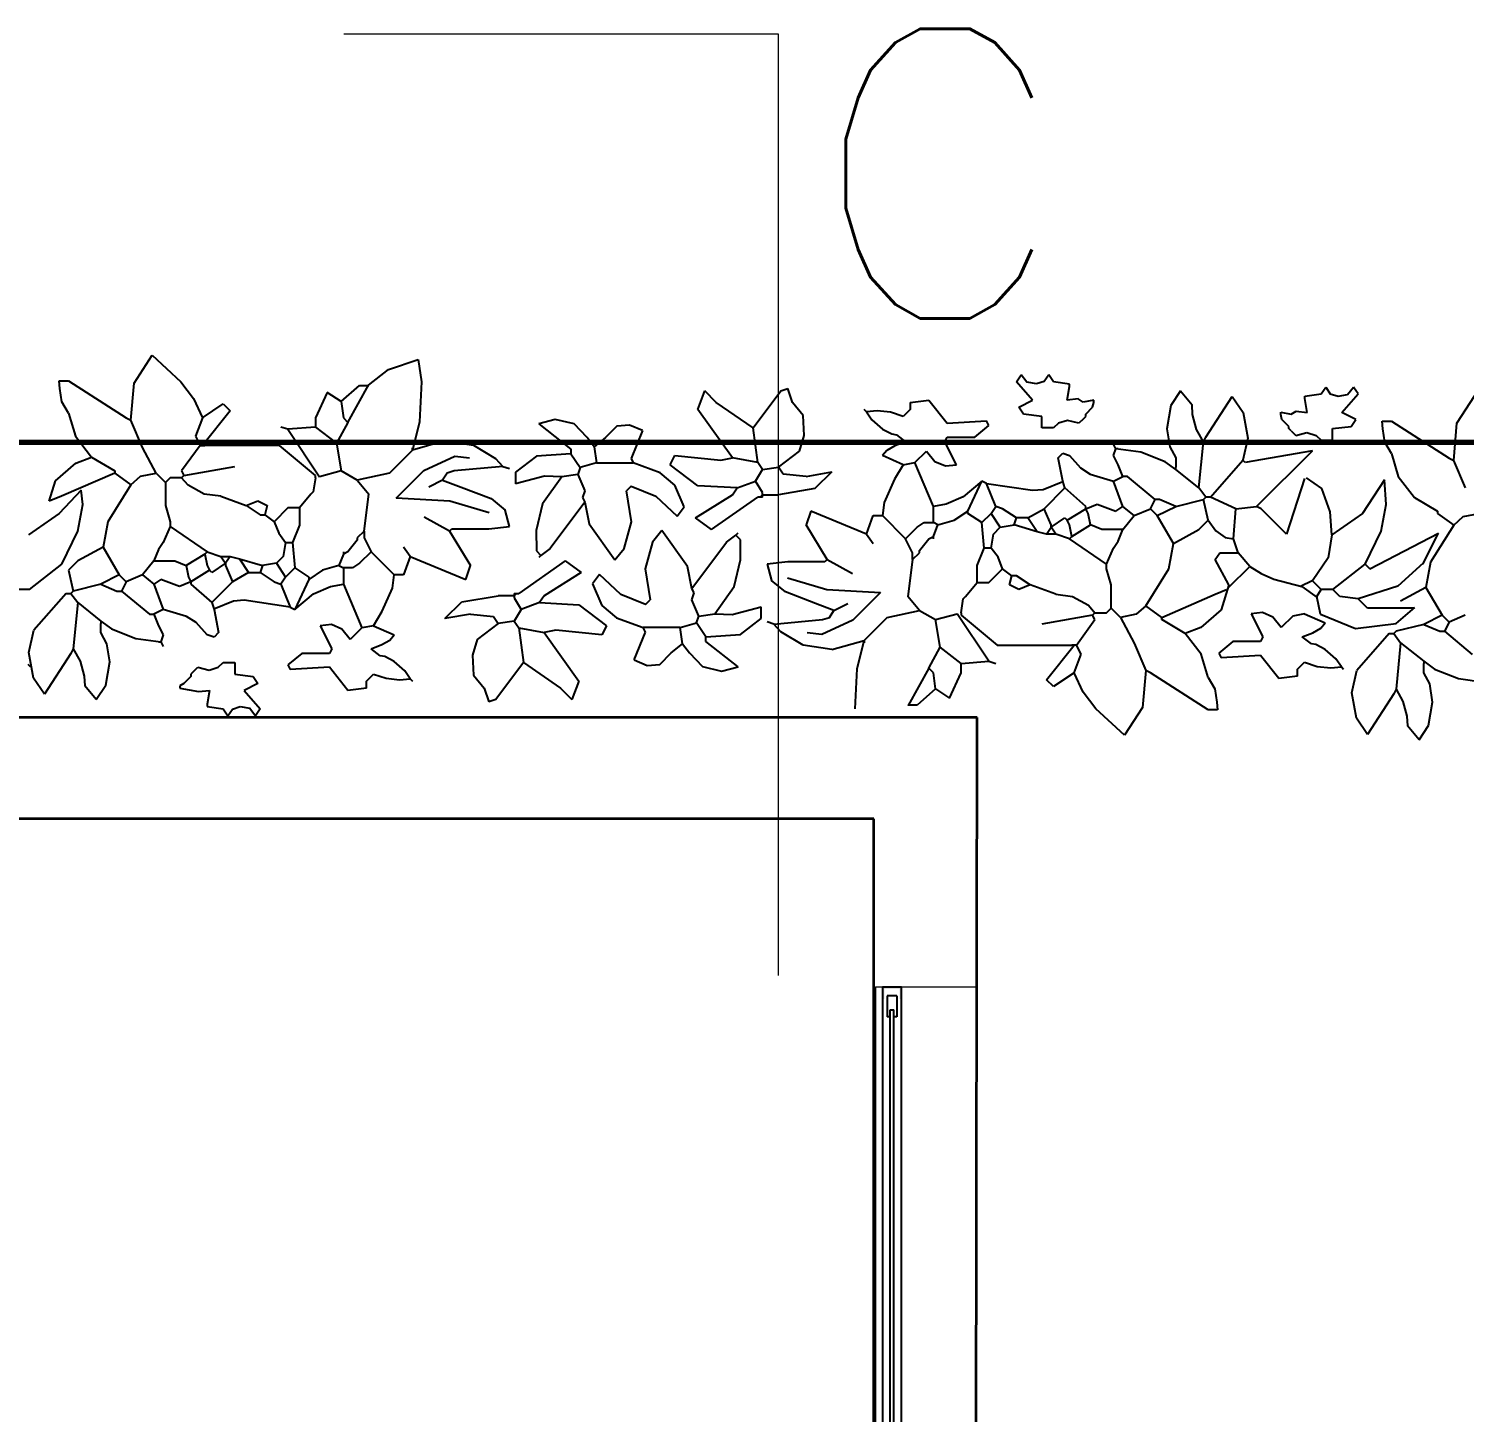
# Model space of a CAD drawing. Header units: inches. Extents: x 140.5 to 186.8, y 19 to 37.2.
# Drawn here: x 147.281 to 149.263, y 31.537 to 33.447 of the extents above; entities that cross this region are included whole.
import ezdxf

# ---------------------------------------------------------------- set-up
doc = ezdxf.new("R2010")
doc.units = ezdxf.units.IN
doc.header["$MEASUREMENT"] = 0
for name, color, linetype, lineweight in [('A-ANNO-SYMB', 3, 'Continuous', 18), ('A-ANNO-TEXT', 3, 'Continuous', 18), ('A-FLOR-FTPT', 6, 'Continuous', 70), ('A-FLOR-PATT', 8, 'Continuous', 18), ('A-FURN', 8, 'Continuous', 18), ('A-GLAZ-FULL', 4, 'Continuous', 25), ('A-WALL-FULL', 7, 'Continuous', 35)]:
    doc.layers.add(name, color=color, linetype=linetype, lineweight=lineweight)
doc.layers.add('VERDE_siepe', color=96, linetype='Continuous')
doc.styles.add('E-ROMANS', font='romans.shx', dxfattribs={"width": 0.8})

msp = doc.modelspace()

# ---------------------------------------------------------------- hatches: boundary and pattern name
at = {"layer": 'A-FLOR-PATT'}
msp.add_hatch(color=256, dxfattribs=at).paths.add_polyline_path([(148.4862, 32.1078), (148.4837, 32.1078), (148.4837, 32.122), (148.4625, 32.122), (148.4625, 32.1078), (148.46, 32.1078), (148.46, 32.1245), (148.4862, 32.1245)])

# ---------------------------------------------------------------- linework, layer by layer
at = {"layer": 'A-ANNO-SYMB'}
for p, q in [((147.7159, 33.4402), (148.3159, 33.4402)), ((148.3159, 33.4402), (148.3159, 32.1402))]:
    msp.add_line(p, q, dxfattribs=at)
at = {"layer": 'A-FLOR-FTPT'}
msp.add_line((154.5176, 32.8759), (145.4476, 32.8759), dxfattribs=at)
at = {"layer": 'A-FURN'}
for p, q in [((147.4924, 32.3565), (145.5876, 32.3565)), ((148.45, 32.1245), (148.45, 30.1245)), ((148.45, 32.1245), (148.59, 32.1245)), ((148.59, 30.1245), (148.59, 32.1245))]:
    msp.add_line(p, q, dxfattribs=at)
at = {"layer": 'A-GLAZ-FULL'}
for p, q in [((148.46, 32.1245), (148.46, 30.1412)), ((148.46, 32.1245), (148.4862, 32.1245)), ((148.4862, 30.1245), (148.4862, 32.1245)), ((148.4798, 32.1123), (148.4664, 32.1123)), ((148.4664, 32.1123), (148.4664, 32.0831)), ((148.4798, 32.1123), (148.4798, 32.0831)), ((148.4706, 32.0831), (148.4664, 32.0831)), ((148.4706, 30.1504), (148.4706, 32.093)), ((148.4706, 32.093), (148.4756, 32.093)), ((148.4756, 30.1504), (148.4756, 32.093)), ((148.4798, 32.0831), (148.4756, 32.0831))]:
    msp.add_line(p, q, dxfattribs=at)
at = {"layer": 'A-WALL-FULL'}
for p, q in [((148.5904, 32.4965), (145.4476, 32.4965)), ((148.5876, 29.9259), (148.5904, 32.4965)), ((148.4476, 32.3565), (145.5876, 32.3565)), ((148.4476, 29.9259), (148.4476, 32.3565))]:
    msp.add_line(p, q, dxfattribs=at)
at = {"layer": 'VERDE_siepe'}
for p, q in [((147.4263, 32.9582), (147.4512, 32.9966)), ((147.4512, 32.9966), (147.4907, 32.9598)), ((147.7777, 32.9767), (147.8187, 32.9905)), ((147.8187, 32.9905), (147.8231, 32.9598)), ((147.7499, 32.9552), (147.7777, 32.9767)), ((148.6448, 32.96), (148.6512, 32.9696)), ((148.6592, 32.9592), (148.6512, 32.9696)), ((148.6894, 32.9696), (148.6832, 32.9603)), ((148.6958, 32.96), (148.6894, 32.9696)), ((147.323, 32.9612), (147.3358, 32.9612)), ((147.3238, 32.9506), (147.323, 32.9612)), ((147.3267, 32.9322), (147.3238, 32.9506)), ((147.3358, 32.9612), (147.4155, 32.9102)), ((147.4219, 32.907), (147.4263, 32.9582)), ((147.4907, 32.9598), (147.5083, 32.9368)), ((147.7121, 32.9325), (147.7376, 32.9549)), ((147.7216, 32.9038), (147.7499, 32.9552)), ((147.7376, 32.9549), (147.7503, 32.9549)), ((147.8231, 32.9598), (147.8202, 32.9045)), ((148.3195, 32.9473), (148.3291, 32.9505)), ((148.3354, 32.9313), (148.3291, 32.9505)), ((148.6671, 32.9345), (148.6448, 32.96)), ((148.6723, 32.9569), (148.6592, 32.9592)), ((148.6832, 32.9603), (148.6723, 32.9569)), ((148.7181, 32.9568), (148.6958, 32.96)), ((148.7149, 32.9345), (148.7181, 32.9536)), ((148.7181, 32.9536), (148.7181, 32.9568)), ((149.0655, 32.9431), (149.0719, 32.9527)), ((149.0719, 32.9527), (149.0781, 32.9434)), ((149.102, 32.9422), (149.1101, 32.9527)), ((149.1165, 32.9431), (149.1101, 32.9527)), ((147.3358, 32.9166), (147.3267, 32.9322)), ((147.5083, 32.9368), (147.5207, 32.9102)), ((147.5207, 32.9102), (147.5494, 32.9293)), ((147.5494, 32.9293), (147.559, 32.9198)), ((147.6929, 32.9453), (147.677, 32.9102)), ((147.7121, 32.9325), (147.6929, 32.9453)), ((147.7121, 32.9325), (147.7153, 32.9102)), ((148.2047, 32.9217), (148.2143, 32.9473)), ((148.2302, 32.9313), (148.2143, 32.9473)), ((148.2812, 32.8962), (148.2302, 32.9313)), ((148.2812, 32.8962), (148.3195, 32.9473)), ((148.3503, 32.9136), (148.3354, 32.9313)), ((148.4981, 32.9313), (148.5236, 32.9345)), ((148.4981, 32.9313), (148.4981, 32.9217)), ((148.5236, 32.9345), (148.5491, 32.9026)), ((148.648, 32.9249), (148.6671, 32.9345)), ((148.7301, 32.9363), (148.7149, 32.9345)), ((148.737, 32.9319), (148.7301, 32.9363)), ((148.7514, 32.9347), (148.737, 32.9319)), ((148.75, 32.9249), (148.7514, 32.9315)), ((148.7514, 32.9315), (148.7514, 32.9347)), ((148.8712, 32.9473), (148.8581, 32.9272)), ((148.8712, 32.9473), (148.8872, 32.9281)), ((148.888, 32.9146), (148.8872, 32.9281)), ((148.9063, 32.8835), (148.9427, 32.9398)), ((148.9427, 32.9398), (148.9578, 32.9175)), ((149.0432, 32.9399), (149.0655, 32.9431)), ((149.0432, 32.9367), (149.0432, 32.9399)), ((149.0463, 32.9176), (149.0432, 32.9367)), ((149.0781, 32.9434), (149.089, 32.94)), ((149.089, 32.94), (149.102, 32.9422)), ((149.0942, 32.9176), (149.1165, 32.9431)), ((149.253, 32.9027), (149.2779, 32.941)), ((147.3358, 32.9166), (147.3453, 32.8847)), ((147.4155, 32.9102), (147.4219, 32.907)), ((147.5207, 32.9102), (147.5112, 32.8847)), ((147.559, 32.9198), (147.5207, 32.8719)), ((147.677, 32.9102), (147.677, 32.8974)), ((147.7153, 32.9102), (147.7216, 32.9038)), ((148.0077, 32.9079), (147.985, 32.9021)), ((148.0341, 32.9017), (148.0077, 32.9079)), ((148.2525, 32.8548), (148.2047, 32.9217)), ((148.3518, 32.886), (148.3503, 32.9136)), ((148.4375, 32.9186), (148.4343, 32.9217)), ((148.4523, 32.9198), (148.4375, 32.9186)), ((148.4375, 32.9186), (148.4452, 32.9075)), ((148.471, 32.9179), (148.4523, 32.9198)), ((148.4885, 32.9122), (148.471, 32.9179)), ((148.4981, 32.9217), (148.4885, 32.9122)), ((148.6544, 32.9154), (148.648, 32.9249)), ((148.6799, 32.9122), (148.6544, 32.9154)), ((148.6799, 32.8962), (148.6799, 32.9122)), ((148.7373, 32.909), (148.7309, 32.9026)), ((148.7373, 32.909), (148.7405, 32.9122)), ((148.7405, 32.9154), (148.75, 32.9249)), ((148.7405, 32.9122), (148.7405, 32.9154)), ((148.8581, 32.9272), (148.8526, 32.8952)), ((148.8935, 32.8941), (148.888, 32.9146)), ((148.9578, 32.9175), (148.9643, 32.8821)), ((149.0099, 32.9146), (149.0099, 32.9178)), ((149.0099, 32.9178), (149.0243, 32.915)), ((149.0113, 32.908), (149.0099, 32.9146)), ((149.0208, 32.8984), (149.0113, 32.908)), ((149.0243, 32.915), (149.0312, 32.9194)), ((149.0312, 32.9194), (149.0463, 32.9176)), ((149.1133, 32.908), (149.0942, 32.9176)), ((149.1069, 32.8984), (149.1133, 32.908)), ((147.438, 32.8693), (147.4219, 32.907)), ((147.6387, 32.8943), (147.6291, 32.8974)), ((147.677, 32.8974), (147.6387, 32.8943)), ((147.6387, 32.8943), (147.6824, 32.8288)), ((147.677, 32.8974), (147.7057, 32.8751)), ((147.7216, 32.9038), (147.7057, 32.8751)), ((147.8202, 32.9045), (147.8109, 32.8656)), ((147.985, 32.9021), (148.0296, 32.867)), ((148.0519, 32.8829), (148.0341, 32.9017)), ((148.0927, 32.8987), (148.0774, 32.8829)), ((148.1103, 32.9002), (148.0927, 32.8987)), ((148.1285, 32.8925), (148.1103, 32.9002)), ((148.1285, 32.8925), (148.1125, 32.8542)), ((148.2876, 32.8484), (148.2812, 32.8962)), ((148.4452, 32.9075), (148.4599, 32.8946)), ((148.4599, 32.8946), (148.4728, 32.8879)), ((148.5491, 32.9026), (148.6033, 32.9058)), ((148.5874, 32.8835), (148.6065, 32.8994)), ((148.6065, 32.8994), (148.6033, 32.9058)), ((148.6958, 32.8962), (148.6799, 32.8962)), ((148.7028, 32.9027), (148.6958, 32.8962)), ((148.7153, 32.9067), (148.7028, 32.9027)), ((148.7309, 32.9026), (148.7153, 32.9067)), ((148.8526, 32.8952), (148.8564, 32.8701)), ((148.9031, 32.8771), (148.8935, 32.8941)), ((149.0208, 32.8953), (149.0208, 32.8984)), ((149.024, 32.8921), (149.0208, 32.8953)), ((149.024, 32.8921), (149.0304, 32.8857)), ((149.0304, 32.8857), (149.0459, 32.8897)), ((149.0459, 32.8897), (149.0585, 32.8857)), ((149.0814, 32.8953), (149.1069, 32.8984)), ((149.0814, 32.8793), (149.0814, 32.8953)), ((149.1498, 32.9057), (149.1625, 32.9057)), ((149.1505, 32.895), (149.1498, 32.9057)), ((149.1534, 32.8766), (149.1505, 32.895)), ((149.1625, 32.9057), (149.2422, 32.8546)), ((149.2486, 32.8514), (149.253, 32.9027)), ((147.3453, 32.8847), (147.3676, 32.856)), ((147.4569, 32.8337), (147.438, 32.8693)), ((147.5175, 32.8719), (147.492, 32.8368)), ((147.5112, 32.8847), (147.5175, 32.8719)), ((147.5175, 32.8719), (147.5207, 32.8719)), ((147.5207, 32.8719), (147.5239, 32.8719)), ((147.6272, 32.8719), (147.5239, 32.8719)), ((147.677, 32.8305), (147.6272, 32.8719)), ((147.7057, 32.8751), (147.7121, 32.8368)), ((147.8556, 32.8783), (147.8109, 32.8656)), ((147.8109, 32.8656), (147.8109, 32.8687)), ((147.8556, 32.8783), (147.8949, 32.8723)), ((147.8949, 32.8723), (147.9256, 32.8539)), ((148.0615, 32.8702), (148.0519, 32.8829)), ((148.0774, 32.8829), (148.0615, 32.8702)), ((148.0615, 32.8702), (148.0647, 32.8479)), ((148.345, 32.8643), (148.3518, 32.886)), ((148.4769, 32.8713), (148.4657, 32.8652)), ((148.4728, 32.8879), (148.4789, 32.8867)), ((148.4917, 32.8771), (148.4769, 32.8713)), ((148.4789, 32.8867), (148.4917, 32.8771)), ((148.5459, 32.8771), (148.5491, 32.8835)), ((148.5619, 32.8452), (148.5459, 32.8771)), ((148.5491, 32.8835), (148.5874, 32.8835)), ((148.7819, 32.8675), (148.7787, 32.8739)), ((148.8564, 32.8701), (148.8648, 32.8548)), ((148.8967, 32.8133), (148.9031, 32.8771)), ((148.9031, 32.8771), (148.9063, 32.8835)), ((148.9643, 32.8821), (148.9573, 32.8516)), ((149.0585, 32.8857), (149.0655, 32.8793)), ((149.0655, 32.8793), (149.0814, 32.8793)), ((149.1625, 32.861), (149.1534, 32.8766)), ((147.3457, 32.8478), (147.3676, 32.856)), ((147.3676, 32.856), (147.3995, 32.8368)), ((147.8109, 32.8656), (147.779, 32.8337)), ((147.8265, 32.8374), (147.8693, 32.8571)), ((147.8693, 32.8571), (147.8895, 32.8551)), ((147.9256, 32.8539), (147.9353, 32.8432)), ((147.9818, 32.8574), (147.9531, 32.8351)), ((148.0296, 32.8606), (147.9818, 32.8574)), ((148.0296, 32.867), (148.0296, 32.8606)), ((148.0296, 32.8606), (148.0424, 32.8415)), ((148.1125, 32.8542), (148.1157, 32.8479)), ((148.1664, 32.8452), (148.1728, 32.858)), ((148.1728, 32.858), (148.2366, 32.8516)), ((148.2366, 32.8516), (148.2525, 32.8548)), ((148.2876, 32.8484), (148.2525, 32.8548)), ((148.294, 32.8388), (148.2876, 32.8484)), ((148.3163, 32.842), (148.345, 32.8643)), ((148.4657, 32.8652), (148.4598, 32.858)), ((148.4885, 32.8452), (148.4598, 32.858)), ((148.4885, 32.8452), (148.5045, 32.8484)), ((148.5045, 32.8484), (148.5204, 32.8643)), ((148.53, 32.7878), (148.5045, 32.8484)), ((148.5204, 32.8643), (148.5319, 32.8498)), ((148.5319, 32.8498), (148.5466, 32.8437)), ((148.7022, 32.8548), (148.7086, 32.8612)), ((148.7086, 32.8229), (148.7022, 32.8548)), ((148.7086, 32.8612), (148.7181, 32.858)), ((148.7181, 32.858), (148.7333, 32.841)), ((148.7787, 32.858), (148.7819, 32.8675)), ((148.7851, 32.8452), (148.7787, 32.858)), ((148.7851, 32.8675), (148.7819, 32.8675)), ((148.8167, 32.8627), (148.7819, 32.8675)), ((148.8499, 32.8496), (148.8167, 32.8627)), ((148.8648, 32.8388), (148.8499, 32.8496)), ((148.8648, 32.8548), (148.8648, 32.842)), ((148.9127, 32.8006), (148.9573, 32.8516)), ((148.9605, 32.8484), (148.9573, 32.8516)), ((149.0534, 32.8648), (148.9605, 32.8484)), ((148.9764, 32.7878), (149.0534, 32.8648)), ((149.1625, 32.861), (149.1721, 32.8291)), ((149.2422, 32.8546), (149.2486, 32.8514)), ((149.2647, 32.8137), (149.2486, 32.8514)), ((147.3179, 32.8232), (147.3457, 32.8478)), ((147.3995, 32.8337), (147.3262, 32.8018)), ((147.3995, 32.8368), (147.3995, 32.8337)), ((147.3995, 32.8337), (147.4219, 32.8177)), ((147.4219, 32.8177), (147.435, 32.8294)), ((147.435, 32.8294), (147.4569, 32.8337)), ((147.4569, 32.8337), (147.4697, 32.8209)), ((147.492, 32.8368), (147.4952, 32.8305)), ((147.4952, 32.8305), (147.492, 32.8273)), ((147.4952, 32.8305), (147.5654, 32.8432)), ((147.677, 32.8273), (147.677, 32.8305)), ((147.7121, 32.8368), (147.6824, 32.8288)), ((147.7344, 32.8241), (147.7121, 32.8368)), ((147.779, 32.8337), (147.7344, 32.8241)), ((147.7882, 32.7994), (147.8265, 32.8374)), ((147.8588, 32.8337), (147.8524, 32.8241)), ((147.8683, 32.8368), (147.8588, 32.8337)), ((147.9353, 32.8432), (147.8683, 32.8368)), ((147.9353, 32.8432), (147.9449, 32.84)), ((147.9531, 32.8351), (147.9531, 32.8192)), ((147.9931, 32.8296), (147.9531, 32.8192)), ((148.0168, 32.8287), (147.9902, 32.7913)), ((148.0168, 32.8287), (147.9931, 32.8296)), ((148.0392, 32.8319), (148.0168, 32.8287)), ((148.0424, 32.8415), (148.0392, 32.8319)), ((148.0392, 32.8319), (148.0487, 32.8096)), ((148.0647, 32.8479), (148.0424, 32.8415)), ((148.0647, 32.8479), (148.1157, 32.8479)), ((148.1527, 32.8342), (148.1157, 32.8479)), ((148.1732, 32.8174), (148.1527, 32.8342)), ((148.2047, 32.8165), (148.1664, 32.8452)), ((148.2844, 32.8229), (148.294, 32.8388)), ((148.294, 32.8388), (148.3163, 32.842)), ((148.3227, 32.8325), (148.3163, 32.842)), ((148.3546, 32.8293), (148.3227, 32.8325)), ((148.3546, 32.8293), (148.3899, 32.8354)), ((148.3899, 32.8354), (148.3665, 32.8124)), ((148.4885, 32.8452), (148.4763, 32.8253)), ((148.5466, 32.8437), (148.5619, 32.8452)), ((148.7333, 32.841), (148.7464, 32.8325)), ((148.7464, 32.8325), (148.7787, 32.8229)), ((148.7787, 32.8229), (148.7915, 32.8293)), ((148.7915, 32.8293), (148.7851, 32.8452)), ((148.7979, 32.8293), (148.7915, 32.8293)), ((148.8361, 32.7974), (148.7979, 32.8293)), ((148.8648, 32.8388), (148.8648, 32.842)), ((148.8967, 32.8133), (148.8648, 32.8388)), ((149.1721, 32.8291), (149.1944, 32.8004)), ((147.3089, 32.7949), (147.3179, 32.8232)), ((147.3531, 32.8101), (147.3227, 32.7782)), ((147.3554, 32.7904), (147.3531, 32.8101)), ((147.4219, 32.8177), (147.39, 32.7667)), ((147.4761, 32.8273), (147.4697, 32.8209)), ((147.4697, 32.8209), (147.4697, 32.789)), ((147.492, 32.8273), (147.4761, 32.8273)), ((147.5009, 32.8171), (147.492, 32.8273)), ((147.5229, 32.8048), (147.5009, 32.8171)), ((147.677, 32.8273), (147.6738, 32.8081)), ((147.7344, 32.8241), (147.7503, 32.805)), ((147.8524, 32.8241), (147.8333, 32.8145)), ((147.8524, 32.8241), (147.8779, 32.8145)), ((147.8779, 32.8145), (147.9194, 32.7986)), ((148.0487, 32.8096), (148.0455, 32.8)), ((148.1125, 32.816), (148.1061, 32.8096)), ((148.1132, 32.7667), (148.1061, 32.8096)), ((148.1125, 32.816), (148.1469, 32.802)), ((148.1859, 32.7873), (148.1732, 32.8174)), ((148.2589, 32.8133), (148.2047, 32.8165)), ((148.2525, 32.8038), (148.2589, 32.8133)), ((148.2589, 32.8133), (148.2844, 32.8229)), ((148.294, 32.8069), (148.2844, 32.8229)), ((148.3665, 32.8124), (148.3163, 32.8038)), ((148.4763, 32.8253), (148.4622, 32.7934)), ((148.597, 32.8229), (148.5712, 32.8013)), ((148.5778, 32.7814), (148.597, 32.8229)), ((148.6033, 32.8197), (148.597, 32.8229)), ((148.6033, 32.8197), (148.6671, 32.8101)), ((148.6161, 32.7878), (148.6033, 32.8197)), ((148.6671, 32.8101), (148.6816, 32.8113)), ((148.6816, 32.8113), (148.7088, 32.8222)), ((148.6831, 32.7846), (148.7118, 32.8133)), ((148.7118, 32.8133), (148.7086, 32.8229)), ((148.7405, 32.7878), (148.7118, 32.8133)), ((148.7915, 32.7878), (148.7787, 32.8229)), ((148.9063, 32.8006), (148.8967, 32.8133)), ((149.0424, 32.8264), (149.0179, 32.7495)), ((149.0664, 32.8125), (149.0454, 32.8271)), ((149.0781, 32.7806), (149.0664, 32.8125)), ((149.1529, 32.8247), (149.1225, 32.7782)), ((149.1552, 32.7904), (149.1529, 32.8247)), ((147.3262, 32.8018), (147.3089, 32.7949)), ((147.3484, 32.7537), (147.3554, 32.7904)), ((147.4697, 32.789), (147.4761, 32.7667)), ((147.5462, 32.8018), (147.5229, 32.8048)), ((147.5462, 32.8018), (147.5813, 32.789)), ((147.5813, 32.789), (147.5973, 32.7954)), ((147.5813, 32.789), (147.6004, 32.7763)), ((147.5973, 32.7954), (147.61, 32.789)), ((147.61, 32.789), (147.6068, 32.7763)), ((147.6706, 32.805), (147.6547, 32.7858)), ((147.6738, 32.8081), (147.6706, 32.805)), ((147.744, 32.7539), (147.7503, 32.805)), ((147.8622, 32.7953), (147.7882, 32.7994)), ((147.9167, 32.779), (147.8622, 32.7953)), ((147.9194, 32.7986), (147.9385, 32.7826)), ((147.9902, 32.7913), (147.9814, 32.7545)), ((148.0487, 32.7936), (148.0009, 32.7299)), ((148.0455, 32.8), (148.0487, 32.7936)), ((148.0487, 32.7936), (148.0546, 32.7637)), ((148.1469, 32.802), (148.1763, 32.7745)), ((148.2015, 32.7719), (148.2525, 32.8038)), ((148.2238, 32.7559), (148.2876, 32.8006)), ((148.2908, 32.8006), (148.2876, 32.8006)), ((148.2908, 32.8006), (148.294, 32.8038)), ((148.294, 32.8006), (148.2908, 32.8006)), ((148.294, 32.8038), (148.294, 32.8069)), ((148.294, 32.8006), (148.294, 32.8038)), ((148.294, 32.8038), (148.3163, 32.8038)), ((148.4622, 32.7934), (148.4598, 32.7751)), ((148.5478, 32.7909), (148.53, 32.7878)), ((148.5712, 32.8013), (148.5478, 32.7909)), ((148.7405, 32.7846), (148.7564, 32.791)), ((148.7564, 32.791), (148.7819, 32.7814)), ((148.8298, 32.7846), (148.8361, 32.7974)), ((148.8425, 32.7974), (148.8361, 32.7974)), ((148.8648, 32.7878), (148.8425, 32.7974)), ((148.8648, 32.7878), (148.9031, 32.7974)), ((148.9031, 32.7974), (148.9063, 32.8006)), ((148.9095, 32.7687), (148.9031, 32.7974)), ((148.9127, 32.8006), (148.9063, 32.8006)), ((148.9477, 32.7846), (148.9127, 32.8006)), ((149.1482, 32.7537), (149.1552, 32.7904)), ((149.1944, 32.8004), (149.2263, 32.7813)), ((147.3227, 32.7782), (147.2807, 32.7488)), ((147.6004, 32.7763), (147.6068, 32.7763)), ((147.6068, 32.7763), (147.6196, 32.7667)), ((147.6387, 32.7858), (147.6196, 32.7667)), ((147.6547, 32.7858), (147.6387, 32.7858)), ((147.6547, 32.7858), (147.6547, 32.7619)), ((147.862, 32.7539), (147.8269, 32.7731)), ((147.9449, 32.7603), (147.9385, 32.7826)), ((148.1763, 32.7745), (148.1859, 32.7873)), ((148.2238, 32.7559), (148.2015, 32.7719)), ((148.361, 32.7814), (148.3546, 32.7623)), ((148.4375, 32.7495), (148.361, 32.7814)), ((148.4375, 32.7495), (148.4471, 32.7751)), ((148.4471, 32.7751), (148.4598, 32.7751)), ((148.4917, 32.7432), (148.4598, 32.7751)), ((148.53, 32.7655), (148.53, 32.7878)), ((148.5587, 32.7687), (148.5778, 32.7814)), ((148.5778, 32.7782), (148.5778, 32.7814)), ((148.597, 32.7655), (148.5778, 32.7782)), ((148.597, 32.7655), (148.6097, 32.7782)), ((148.6097, 32.7782), (148.6161, 32.7878)), ((148.6225, 32.7591), (148.6097, 32.7782)), ((148.6257, 32.7846), (148.6161, 32.7878)), ((148.6448, 32.7719), (148.6257, 32.7846)), ((148.6416, 32.7623), (148.6448, 32.7719)), ((148.6607, 32.7719), (148.6448, 32.7719)), ((148.6607, 32.7719), (148.6831, 32.7846)), ((148.6735, 32.7527), (148.6607, 32.7719)), ((148.6926, 32.7623), (148.6831, 32.7846)), ((148.6926, 32.7591), (148.7118, 32.7719)), ((148.7118, 32.7719), (148.7149, 32.7687)), ((148.7149, 32.7687), (148.7405, 32.7846)), ((148.7405, 32.7846), (148.7405, 32.7878)), ((148.7436, 32.7782), (148.7405, 32.7846)), ((148.7468, 32.7623), (148.7436, 32.7782)), ((148.7819, 32.7814), (148.7915, 32.7878)), ((148.8074, 32.7751), (148.7915, 32.7878)), ((148.7915, 32.7559), (148.8074, 32.7751)), ((148.8074, 32.7751), (148.8298, 32.7846)), ((148.8393, 32.7751), (148.8298, 32.7846)), ((148.8393, 32.7751), (148.8648, 32.7878)), ((148.8616, 32.7368), (148.8393, 32.7751)), ((148.9446, 32.7432), (148.9477, 32.7846)), ((148.9477, 32.7846), (148.9764, 32.7878)), ((148.9828, 32.7846), (148.9764, 32.7878)), ((149.0179, 32.7495), (148.9828, 32.7846)), ((149.0804, 32.7488), (149.0781, 32.7806)), ((149.1225, 32.7782), (149.0804, 32.7488)), ((149.2263, 32.7813), (149.2263, 32.7781)), ((149.2263, 32.7781), (149.2486, 32.7621)), ((149.2486, 32.7621), (149.2618, 32.7738)), ((149.2618, 32.7738), (149.2837, 32.7781)), ((147.3266, 32.7081), (147.3484, 32.7537)), ((147.39, 32.7667), (147.3836, 32.7316)), ((147.4761, 32.7603), (147.4665, 32.738)), ((147.4761, 32.7667), (147.4761, 32.7603)), ((147.4761, 32.7603), (147.5271, 32.7252)), ((147.6196, 32.7667), (147.626, 32.7507)), ((147.626, 32.7507), (147.6355, 32.738)), ((147.6547, 32.7619), (147.6451, 32.738)), ((147.744, 32.7539), (147.7344, 32.7444)), ((147.744, 32.7539), (147.744, 32.7444)), ((147.862, 32.7539), (147.8651, 32.7571)), ((147.862, 32.7539), (147.8907, 32.7061)), ((147.8651, 32.7571), (147.9162, 32.7571)), ((147.9162, 32.7571), (147.9449, 32.7603)), ((147.9814, 32.7545), (147.9818, 32.7267)), ((148.0546, 32.7637), (148.0902, 32.7139)), ((148.103, 32.7299), (148.1132, 32.7667)), ((148.155, 32.7545), (148.1423, 32.7385)), ((148.1906, 32.7047), (148.155, 32.7545)), ((148.2571, 32.7481), (148.2603, 32.7513)), ((148.3833, 32.7145), (148.3546, 32.7623)), ((148.4375, 32.7495), (148.4471, 32.7368)), ((148.4917, 32.7432), (148.5077, 32.7591)), ((148.5077, 32.7591), (148.5172, 32.7655)), ((148.5172, 32.7655), (148.53, 32.7655)), ((148.5364, 32.7623), (148.53, 32.7655)), ((148.53, 32.7464), (148.5364, 32.7623)), ((148.5364, 32.7623), (148.5587, 32.7687)), ((148.6001, 32.7304), (148.597, 32.7655)), ((148.6097, 32.7304), (148.6129, 32.7495)), ((148.6129, 32.7495), (148.6225, 32.7591)), ((148.6225, 32.7591), (148.6416, 32.7623)), ((148.6735, 32.7527), (148.6416, 32.7623)), ((148.6862, 32.7495), (148.6735, 32.7527)), ((148.6862, 32.7495), (148.6926, 32.7591)), ((148.699, 32.7495), (148.6862, 32.7495)), ((148.6926, 32.7591), (148.6926, 32.7623)), ((148.699, 32.7495), (148.6926, 32.7591)), ((148.7181, 32.7432), (148.699, 32.7495)), ((148.7181, 32.7623), (148.7149, 32.7687)), ((148.7213, 32.7464), (148.7181, 32.7623)), ((148.7213, 32.7464), (148.7468, 32.7623)), ((148.7628, 32.7559), (148.7468, 32.7623)), ((148.7915, 32.7559), (148.7628, 32.7559)), ((148.7851, 32.74), (148.7915, 32.7559)), ((148.8616, 32.7368), (148.8967, 32.7559)), ((148.8967, 32.7559), (148.9095, 32.7687)), ((148.9095, 32.7687), (148.92, 32.7541)), ((148.92, 32.7541), (148.9332, 32.7449)), ((149.1263, 32.7081), (149.1482, 32.7537)), ((149.1327, 32.7017), (149.2275, 32.751)), ((149.2061, 32.7081), (149.2275, 32.751)), ((149.2486, 32.7621), (149.2167, 32.7111)), ((147.3836, 32.7316), (147.3485, 32.7125)), ((147.3836, 32.7316), (147.4059, 32.6933)), ((147.4665, 32.738), (147.4601, 32.7284)), ((147.6355, 32.738), (147.6323, 32.7189)), ((147.6355, 32.738), (147.6451, 32.738)), ((147.6451, 32.738), (147.6483, 32.7029)), ((147.7344, 32.7412), (147.7216, 32.7252)), ((147.7344, 32.7444), (147.7344, 32.7412)), ((147.744, 32.7444), (147.7535, 32.7252)), ((147.8077, 32.7189), (147.7982, 32.7316)), ((148.0009, 32.7299), (147.9881, 32.7203)), ((148.0902, 32.7139), (148.103, 32.7299)), ((148.1423, 32.7385), (148.132, 32.7017)), ((148.1965, 32.6747), (148.2443, 32.7385)), ((148.2443, 32.7385), (148.2571, 32.7481)), ((148.2635, 32.7417), (148.2571, 32.7481)), ((148.2638, 32.7139), (148.2635, 32.7417)), ((148.5013, 32.724), (148.4917, 32.7432)), ((148.5108, 32.7272), (148.5236, 32.7432)), ((148.5236, 32.7432), (148.53, 32.7464)), ((148.53, 32.7432), (148.53, 32.7464)), ((148.5905, 32.7065), (148.6001, 32.7304)), ((148.6097, 32.7304), (148.6001, 32.7304)), ((148.6193, 32.7177), (148.6097, 32.7304)), ((148.7181, 32.7432), (148.7213, 32.7464)), ((148.7692, 32.7081), (148.7181, 32.7432)), ((148.7692, 32.7081), (148.7787, 32.7304)), ((148.7787, 32.7304), (148.7851, 32.74)), ((148.8553, 32.7017), (148.8616, 32.7368)), ((148.9332, 32.7449), (148.9446, 32.7432)), ((148.9509, 32.724), (148.9446, 32.7432)), ((149.0804, 32.7488), (149.0752, 32.717)), ((147.3485, 32.7125), (147.3358, 32.6997)), ((147.4538, 32.7125), (147.4378, 32.6933)), ((147.4601, 32.7284), (147.4538, 32.7125)), ((147.4538, 32.7125), (147.4825, 32.7125)), ((147.4825, 32.7125), (147.4984, 32.7061)), ((147.5239, 32.722), (147.4984, 32.7061)), ((147.5271, 32.7252), (147.5239, 32.722)), ((147.5239, 32.722), (147.5271, 32.7061)), ((147.5271, 32.7252), (147.5462, 32.7189)), ((147.5462, 32.7189), (147.5526, 32.7093)), ((147.5462, 32.7189), (147.559, 32.7189)), ((147.559, 32.7189), (147.5526, 32.7093)), ((147.559, 32.7189), (147.5717, 32.7157)), ((147.5717, 32.7157), (147.6036, 32.7061)), ((147.5717, 32.7157), (147.5845, 32.6965)), ((147.6323, 32.7189), (147.6228, 32.7093)), ((147.7153, 32.722), (147.7089, 32.7061)), ((147.7153, 32.7252), (147.7153, 32.722)), ((147.7216, 32.7252), (147.7153, 32.722)), ((147.7535, 32.7252), (147.7376, 32.7093)), ((147.7535, 32.7252), (147.7854, 32.6933)), ((147.8077, 32.7189), (147.7982, 32.6933)), ((147.8077, 32.7189), (147.8843, 32.687)), ((148.0214, 32.7125), (147.9576, 32.6678)), ((147.9818, 32.7267), (147.9881, 32.7203)), ((147.9881, 32.7203), (147.985, 32.7171)), ((148.0214, 32.7125), (148.0437, 32.6965)), ((148.2551, 32.6771), (148.2638, 32.7139)), ((148.3291, 32.7113), (148.3004, 32.7081)), ((148.3801, 32.7113), (148.3291, 32.7113)), ((148.3833, 32.7145), (148.3801, 32.7113)), ((148.3833, 32.7145), (148.4184, 32.6953)), ((148.5013, 32.7145), (148.4949, 32.6634)), ((148.5013, 32.7145), (148.5108, 32.724)), ((148.5013, 32.7145), (148.5013, 32.724)), ((148.5108, 32.724), (148.5108, 32.7272)), ((148.6257, 32.7017), (148.6193, 32.7177)), ((148.919, 32.7145), (148.9254, 32.724)), ((148.9382, 32.6794), (148.919, 32.7145)), ((148.9254, 32.724), (148.9509, 32.724)), ((148.9669, 32.7049), (148.9509, 32.724)), ((149.0752, 32.717), (149.0535, 32.6851)), ((149.2066, 32.7096), (149.1716, 32.6778)), ((149.2167, 32.7111), (149.2103, 32.676)), ((147.2819, 32.673), (147.3266, 32.7081)), ((147.3358, 32.6997), (147.3421, 32.671)), ((147.4059, 32.6933), (147.3804, 32.6806)), ((147.4059, 32.6933), (147.4155, 32.6838)), ((147.4378, 32.6933), (147.4155, 32.6838)), ((147.4378, 32.6933), (147.4538, 32.6806)), ((147.4984, 32.7061), (147.5016, 32.6902)), ((147.5016, 32.6902), (147.5048, 32.6838)), ((147.5303, 32.6997), (147.5048, 32.6838)), ((147.5271, 32.7061), (147.5303, 32.6997)), ((147.5335, 32.6965), (147.5303, 32.6997)), ((147.5526, 32.7093), (147.5335, 32.6965)), ((147.5526, 32.7093), (147.5526, 32.7061)), ((147.5526, 32.7061), (147.5622, 32.6838)), ((147.5845, 32.6965), (147.5622, 32.6838)), ((147.5845, 32.6965), (147.6004, 32.6965)), ((147.6036, 32.7061), (147.6004, 32.6965)), ((147.6004, 32.6965), (147.6196, 32.6838)), ((147.6228, 32.7093), (147.6036, 32.7061)), ((147.6228, 32.7093), (147.6355, 32.6902)), ((147.6355, 32.6902), (147.6291, 32.6806)), ((147.6483, 32.7029), (147.6355, 32.6902)), ((147.6483, 32.7029), (147.6674, 32.6902)), ((147.6866, 32.6997), (147.6674, 32.687)), ((147.6674, 32.6902), (147.6674, 32.687)), ((147.7089, 32.7061), (147.6866, 32.6997)), ((147.7089, 32.7061), (147.7153, 32.7029)), ((147.728, 32.7029), (147.7153, 32.7029)), ((147.7153, 32.7029), (147.7153, 32.6806)), ((147.7376, 32.7093), (147.728, 32.7029)), ((147.783, 32.675), (147.7854, 32.6933)), ((147.7982, 32.6933), (147.7854, 32.6933)), ((147.8843, 32.687), (147.8907, 32.7061)), ((148.0437, 32.6965), (147.9927, 32.6646)), ((148.0689, 32.6939), (148.0594, 32.6811)), ((148.0984, 32.6664), (148.0689, 32.6939)), ((148.132, 32.7017), (148.1391, 32.6588)), ((148.1965, 32.6747), (148.1906, 32.7047)), ((148.3004, 32.7081), (148.3067, 32.6858)), ((148.5906, 32.6826), (148.5905, 32.7065)), ((148.6065, 32.6826), (148.6257, 32.7017)), ((148.6384, 32.6921), (148.6257, 32.7017)), ((148.6352, 32.6794), (148.6384, 32.6921)), ((148.6448, 32.6921), (148.6384, 32.6921)), ((148.6639, 32.6794), (148.6448, 32.6921)), ((148.7692, 32.7017), (148.7692, 32.7081)), ((148.7755, 32.6794), (148.7692, 32.7017)), ((148.8234, 32.6507), (148.8553, 32.7017)), ((148.9382, 32.6762), (148.9669, 32.7049)), ((148.9669, 32.7049), (148.9828, 32.6953)), ((148.9828, 32.6953), (149.0002, 32.6875)), ((149.0817, 32.673), (149.1263, 32.7081)), ((149.1263, 32.7081), (149.1327, 32.7017)), ((147.2819, 32.673), (147.266, 32.673)), ((147.3421, 32.671), (147.3389, 32.6678)), ((147.3804, 32.6806), (147.3421, 32.671)), ((147.3804, 32.6806), (147.4027, 32.671)), ((147.4027, 32.671), (147.4091, 32.671)), ((147.4155, 32.6838), (147.4091, 32.671)), ((147.4091, 32.671), (147.4474, 32.6391)), ((147.4633, 32.687), (147.4538, 32.6806)), ((147.4538, 32.6806), (147.4665, 32.6455)), ((147.4888, 32.6774), (147.4633, 32.687)), ((147.5048, 32.6838), (147.4888, 32.6774)), ((147.5048, 32.6838), (147.5048, 32.6806)), ((147.5048, 32.6806), (147.5335, 32.6551)), ((147.5622, 32.6838), (147.5335, 32.6551)), ((147.6196, 32.6838), (147.6291, 32.6806)), ((147.6291, 32.6806), (147.6419, 32.6487)), ((147.6674, 32.687), (147.6483, 32.6455)), ((147.674, 32.6671), (147.6975, 32.6775)), ((147.6975, 32.6775), (147.7153, 32.6806)), ((147.7153, 32.6806), (147.7408, 32.62)), ((147.7689, 32.6431), (147.783, 32.675)), ((148.0594, 32.6811), (148.072, 32.651)), ((148.1997, 32.6684), (148.1965, 32.6747)), ((148.2284, 32.6397), (148.2551, 32.6771)), ((148.3259, 32.6698), (148.3067, 32.6858)), ((148.3673, 32.6539), (148.3259, 32.6698)), ((148.3285, 32.6894), (148.383, 32.6731)), ((148.383, 32.6731), (148.457, 32.669)), ((148.5746, 32.6634), (148.5906, 32.6826)), ((148.5906, 32.6826), (148.6065, 32.6826)), ((148.648, 32.673), (148.6352, 32.6794)), ((148.6639, 32.6794), (148.648, 32.673)), ((148.699, 32.6666), (148.6639, 32.6794)), ((148.7755, 32.6475), (148.7755, 32.6794)), ((148.919, 32.6666), (148.935, 32.673)), ((148.9382, 32.6794), (148.9273, 32.6452)), ((148.9382, 32.6762), (148.9382, 32.6794)), ((149.0002, 32.6875), (149.0389, 32.6771)), ((149.0368, 32.6776), (149.053, 32.6858)), ((149.0389, 32.6771), (149.06, 32.6623)), ((149.053, 32.6858), (149.0657, 32.673)), ((149.0594, 32.6634), (149.0657, 32.673)), ((149.0817, 32.673), (149.0657, 32.673)), ((149.0913, 32.6634), (149.0817, 32.673)), ((149.1716, 32.6778), (149.1168, 32.6602)), ((149.2103, 32.676), (149.1753, 32.6569)), ((149.2103, 32.676), (149.2327, 32.6378)), ((147.3326, 32.6678), (147.2879, 32.6168)), ((147.3326, 32.6678), (147.3389, 32.6678)), ((147.3389, 32.6678), (147.3485, 32.6551)), ((147.3485, 32.6551), (147.3421, 32.5913)), ((147.3485, 32.6551), (147.3804, 32.6296)), ((147.5335, 32.6551), (147.5367, 32.6455)), ((147.5637, 32.657), (147.5364, 32.6462)), ((147.5781, 32.6583), (147.5637, 32.657)), ((147.6419, 32.6487), (147.5781, 32.6583)), ((147.6483, 32.6455), (147.674, 32.6671)), ((147.8553, 32.633), (147.8788, 32.656)), ((147.8788, 32.656), (147.9289, 32.6646)), ((147.9512, 32.6646), (147.9289, 32.6646)), ((147.9512, 32.6678), (147.9544, 32.6678)), ((147.9512, 32.6678), (147.9512, 32.6646)), ((147.9544, 32.6678), (147.9512, 32.6646)), ((147.9512, 32.6646), (147.9512, 32.6615)), ((147.9512, 32.6615), (147.9608, 32.6455)), ((147.9544, 32.6678), (147.9576, 32.6678)), ((147.9863, 32.6551), (147.9608, 32.6455)), ((147.9927, 32.6646), (147.9863, 32.6551)), ((147.9863, 32.6551), (148.0405, 32.6519)), ((148.0405, 32.6519), (148.0788, 32.6232)), ((148.072, 32.651), (148.0925, 32.6342)), ((148.1327, 32.6524), (148.0984, 32.6664)), ((148.1327, 32.6524), (148.1391, 32.6588)), ((148.1965, 32.6588), (148.1997, 32.6684)), ((148.2061, 32.6365), (148.1965, 32.6588)), ((148.3928, 32.6443), (148.3673, 32.6539)), ((148.3928, 32.6443), (148.412, 32.6539)), ((148.457, 32.669), (148.4187, 32.631)), ((148.5108, 32.6443), (148.4949, 32.6634)), ((148.5683, 32.6411), (148.5714, 32.6602)), ((148.5714, 32.6602), (148.5746, 32.6634)), ((148.699, 32.6666), (148.7223, 32.6636)), ((148.7223, 32.6636), (148.7443, 32.6513)), ((148.7443, 32.6513), (148.7532, 32.6411)), ((148.8234, 32.6507), (148.8102, 32.639)), ((148.8457, 32.6347), (148.8234, 32.6507)), ((148.8457, 32.6347), (148.919, 32.6666)), ((149.0647, 32.6393), (149.0594, 32.6634)), ((149.1168, 32.6602), (149.0913, 32.6634)), ((149.1295, 32.6475), (149.1168, 32.6602)), ((147.4474, 32.6391), (147.4538, 32.6391)), ((147.4665, 32.6455), (147.4538, 32.6391)), ((147.4538, 32.6391), (147.4601, 32.6232)), ((147.4988, 32.6359), (147.4665, 32.6455)), ((147.5119, 32.6274), (147.4988, 32.6359)), ((147.5367, 32.6455), (147.543, 32.6136)), ((147.6419, 32.6487), (147.6483, 32.6455)), ((147.7567, 32.6232), (147.7689, 32.6431)), ((147.8907, 32.6391), (147.8553, 32.633)), ((147.8907, 32.6391), (147.9225, 32.6359)), ((147.9225, 32.6359), (147.9289, 32.6264)), ((147.9608, 32.6455), (147.9512, 32.6296)), ((148.0925, 32.6342), (148.1295, 32.6205)), ((148.2029, 32.6269), (148.2061, 32.6365)), ((148.2061, 32.6365), (148.2284, 32.6397)), ((148.2284, 32.6397), (148.2521, 32.6388)), ((148.2521, 32.6388), (148.2922, 32.6492)), ((148.2635, 32.611), (148.2922, 32.6333)), ((148.2922, 32.6333), (148.2922, 32.6492)), ((148.3099, 32.6252), (148.3769, 32.6315)), ((148.4187, 32.631), (148.3759, 32.6112)), ((148.3769, 32.6315), (148.3865, 32.6347)), ((148.3865, 32.6347), (148.3928, 32.6443)), ((148.4343, 32.6028), (148.4662, 32.6347)), ((148.4662, 32.6347), (148.5108, 32.6443)), ((148.5108, 32.6443), (148.5332, 32.6315)), ((148.5332, 32.6315), (148.5628, 32.6396)), ((148.5395, 32.5933), (148.5332, 32.6315)), ((148.6065, 32.5741), (148.5628, 32.6396)), ((148.5683, 32.6411), (148.5683, 32.6379)), ((148.5683, 32.6379), (148.618, 32.5965)), ((148.75, 32.6379), (148.6799, 32.6252)), ((148.7277, 32.5965), (148.7532, 32.6315)), ((148.75, 32.6379), (148.7532, 32.6411)), ((148.7532, 32.6315), (148.75, 32.6379)), ((148.7532, 32.6411), (148.7692, 32.6411)), ((148.7692, 32.6411), (148.7755, 32.6475)), ((148.7883, 32.6347), (148.7755, 32.6475)), ((148.8102, 32.639), (148.7883, 32.6347)), ((148.7883, 32.6347), (148.8073, 32.5991)), ((148.8457, 32.6315), (148.8457, 32.6347)), ((148.8776, 32.6124), (148.8457, 32.6315)), ((148.9273, 32.6452), (148.8995, 32.6206)), ((148.9843, 32.6412), (148.9691, 32.6396)), ((148.9691, 32.6396), (148.985, 32.6077)), ((148.999, 32.635), (148.9843, 32.6412)), ((149.0105, 32.6205), (148.999, 32.635)), ((149.0265, 32.6364), (149.0105, 32.6205)), ((149.0424, 32.6396), (149.0265, 32.6364)), ((149.0424, 32.6396), (149.0711, 32.6269)), ((149.0647, 32.6393), (149.1131, 32.6191)), ((149.1939, 32.6475), (149.1295, 32.6475)), ((149.1692, 32.6264), (149.1949, 32.6484)), ((149.2327, 32.6378), (149.2072, 32.625)), ((149.2327, 32.6378), (149.2422, 32.6282)), ((149.2646, 32.6378), (149.2422, 32.6282)), ((147.2809, 32.5863), (147.2879, 32.6168)), ((147.3804, 32.6296), (147.3804, 32.6264)), ((147.3804, 32.6296), (147.3953, 32.6188)), ((147.3804, 32.6136), (147.3804, 32.6264)), ((147.3888, 32.5983), (147.3804, 32.6136)), ((147.3953, 32.6188), (147.4286, 32.6057)), ((147.4601, 32.6232), (147.4665, 32.6104)), ((147.4665, 32.6104), (147.4633, 32.6009)), ((147.5271, 32.6104), (147.5119, 32.6274)), ((147.5367, 32.6072), (147.5271, 32.6104)), ((147.543, 32.6136), (147.5367, 32.6072)), ((147.6987, 32.6247), (147.6834, 32.6232)), ((147.6834, 32.6232), (147.6993, 32.5913)), ((147.7133, 32.6186), (147.6987, 32.6247)), ((147.7248, 32.604), (147.7133, 32.6186)), ((147.7408, 32.62), (147.7248, 32.604)), ((147.7567, 32.6232), (147.7408, 32.62)), ((147.7567, 32.6232), (147.7854, 32.6104)), ((147.7795, 32.6032), (147.7854, 32.6104)), ((147.9289, 32.6264), (147.9002, 32.604)), ((147.9512, 32.6296), (147.9289, 32.6264)), ((147.9512, 32.6296), (147.9576, 32.62)), ((147.9576, 32.62), (147.9927, 32.6136)), ((147.9576, 32.62), (147.964, 32.5722)), ((148.0087, 32.6168), (147.9927, 32.6136)), ((147.9927, 32.6136), (148.0405, 32.5466)), ((148.0724, 32.6104), (148.0087, 32.6168)), ((148.0788, 32.6232), (148.0724, 32.6104)), ((148.1168, 32.5759), (148.1327, 32.6142)), ((148.1327, 32.6142), (148.1295, 32.6205)), ((148.1806, 32.6205), (148.1295, 32.6205)), ((148.1806, 32.6205), (148.2029, 32.6269)), ((148.1837, 32.5982), (148.1806, 32.6205)), ((148.2156, 32.6078), (148.2029, 32.6269)), ((148.2156, 32.6078), (148.2635, 32.611)), ((148.3099, 32.6252), (148.3004, 32.6283)), ((148.3196, 32.6145), (148.3099, 32.6252)), ((148.3503, 32.5961), (148.3196, 32.6145)), ((148.3759, 32.6112), (148.3558, 32.6133)), ((148.8995, 32.6206), (148.8776, 32.6124)), ((148.8999, 32.5837), (148.8776, 32.6124)), ((149.0392, 32.6077), (149.054, 32.6135)), ((149.054, 32.6135), (149.0652, 32.6197)), ((149.0652, 32.6197), (149.0711, 32.6269)), ((149.1131, 32.6191), (149.1692, 32.6264)), ((149.1593, 32.6123), (149.1147, 32.5612)), ((149.1593, 32.6123), (149.1657, 32.6123)), ((149.1689, 32.6155), (149.1657, 32.6123)), ((149.1657, 32.6123), (149.1753, 32.5995)), ((149.2072, 32.625), (149.1689, 32.6155)), ((149.2072, 32.625), (149.2295, 32.6155)), ((149.2295, 32.6155), (149.2359, 32.6155)), ((149.2422, 32.6282), (149.2359, 32.6155)), ((149.2359, 32.6155), (149.2741, 32.5836)), ((147.3421, 32.5913), (147.3389, 32.5849)), ((147.3421, 32.5913), (147.3517, 32.5743)), ((147.3926, 32.5732), (147.3888, 32.5983)), ((147.4286, 32.6057), (147.4633, 32.6009)), ((147.4601, 32.6009), (147.4633, 32.6009)), ((147.4633, 32.6009), (147.4665, 32.5945)), ((147.6993, 32.5913), (147.6961, 32.5849)), ((147.7535, 32.5913), (147.7684, 32.5971)), ((147.7663, 32.5817), (147.7535, 32.5913)), ((147.7684, 32.5971), (147.7795, 32.6032)), ((147.9002, 32.604), (147.8934, 32.5824)), ((148.1678, 32.5855), (148.1837, 32.5982)), ((148.1837, 32.5982), (148.1933, 32.5855)), ((148.2156, 32.6014), (148.2156, 32.6078)), ((148.2603, 32.5663), (148.2156, 32.6014)), ((148.3897, 32.5901), (148.3503, 32.5961)), ((148.3897, 32.5901), (148.4343, 32.6028)), ((148.425, 32.5638), (148.4343, 32.6028)), ((148.4343, 32.6028), (148.4343, 32.5996)), ((148.5236, 32.5646), (148.5395, 32.5933)), ((148.5683, 32.5709), (148.5395, 32.5933)), ((148.618, 32.5965), (148.7213, 32.5965)), ((148.6862, 32.5486), (148.7245, 32.5965)), ((148.7245, 32.5965), (148.7213, 32.5965)), ((148.7277, 32.5965), (148.7245, 32.5965)), ((148.7341, 32.5837), (148.7277, 32.5965)), ((148.8073, 32.5991), (148.8234, 32.5614)), ((148.9435, 32.6014), (148.9244, 32.5854)), ((148.9818, 32.6014), (148.9435, 32.6014)), ((148.985, 32.6077), (148.9818, 32.6014)), ((149.052, 32.5982), (149.0392, 32.6077)), ((149.0582, 32.597), (149.052, 32.5982)), ((149.071, 32.5902), (149.0582, 32.597)), ((149.1753, 32.5995), (149.1689, 32.5357)), ((149.1753, 32.5995), (149.2072, 32.574)), ((147.2875, 32.5509), (147.2809, 32.5863)), ((147.3389, 32.5849), (147.3025, 32.5286)), ((147.3517, 32.5743), (147.3572, 32.5537)), ((147.3872, 32.5412), (147.3926, 32.5732)), ((147.5424, 32.5657), (147.5494, 32.5722)), ((147.5494, 32.5722), (147.5654, 32.5722)), ((147.5654, 32.5722), (147.5654, 32.5562)), ((147.6578, 32.5849), (147.6387, 32.569)), ((147.6961, 32.5849), (147.6578, 32.5849)), ((147.7725, 32.5805), (147.7663, 32.5817)), ((147.7853, 32.5738), (147.7725, 32.5805)), ((147.8, 32.5609), (147.7853, 32.5738)), ((147.8934, 32.5824), (147.8949, 32.5548)), ((147.964, 32.5722), (147.9257, 32.5211)), ((147.964, 32.5722), (148.015, 32.5371)), ((148.1168, 32.5759), (148.135, 32.5682)), ((148.1525, 32.5697), (148.1678, 32.5855)), ((148.1933, 32.5855), (148.2111, 32.5667)), ((148.5683, 32.5709), (148.6065, 32.5741)), ((148.5683, 32.5582), (148.5683, 32.5709)), ((148.6065, 32.5741), (148.6161, 32.5709)), ((148.7245, 32.5582), (148.7341, 32.5837)), ((148.9095, 32.5518), (148.8999, 32.5837)), ((148.9244, 32.5854), (148.9276, 32.579)), ((148.9818, 32.5822), (148.9276, 32.579)), ((149.0073, 32.5503), (148.9818, 32.5822)), ((149.0328, 32.5631), (149.0424, 32.5727)), ((149.0424, 32.5727), (149.0599, 32.5669)), ((149.0857, 32.5773), (149.071, 32.5902)), ((149.0934, 32.5663), (149.0857, 32.5773)), ((149.2072, 32.574), (149.2072, 32.5708)), ((149.2072, 32.574), (149.2221, 32.5632)), ((149.2072, 32.558), (149.2072, 32.5708)), ((147.2795, 32.5699), (147.2827, 32.5667)), ((147.3025, 32.5286), (147.2875, 32.5509)), ((147.3572, 32.5537), (147.3581, 32.5403)), ((147.5048, 32.553), (147.4952, 32.5435)), ((147.508, 32.5594), (147.5048, 32.5562)), ((147.5048, 32.5562), (147.5048, 32.553)), ((147.508, 32.5594), (147.5143, 32.5658)), ((147.5143, 32.5658), (147.5299, 32.5617)), ((147.5299, 32.5617), (147.5424, 32.5657)), ((147.5654, 32.5562), (147.5909, 32.553)), ((147.5909, 32.553), (147.5973, 32.5435)), ((147.6387, 32.569), (147.6419, 32.5626)), ((147.6961, 32.5658), (147.6419, 32.5626)), ((147.7216, 32.5339), (147.6961, 32.5658)), ((147.7472, 32.5466), (147.7567, 32.5562)), ((147.7567, 32.5562), (147.7742, 32.5505)), ((147.8077, 32.5498), (147.8, 32.5609)), ((147.8949, 32.5548), (147.9098, 32.5371)), ((148.135, 32.5682), (148.1525, 32.5697)), ((148.2111, 32.5667), (148.2375, 32.5605)), ((148.2375, 32.5605), (148.2603, 32.5663)), ((148.4221, 32.5086), (148.425, 32.5638)), ((148.5236, 32.5646), (148.4953, 32.5132)), ((148.53, 32.5582), (148.5236, 32.5646)), ((148.5332, 32.5359), (148.53, 32.5582)), ((148.5523, 32.5231), (148.5683, 32.5582)), ((148.7245, 32.5582), (148.6958, 32.5391)), ((148.737, 32.5316), (148.7245, 32.5582)), ((148.8234, 32.5614), (148.819, 32.5102)), ((148.8298, 32.5582), (148.8234, 32.5614)), ((148.9095, 32.5072), (148.8298, 32.5582)), ((148.9095, 32.5518), (148.9186, 32.5362)), ((149.0328, 32.5535), (149.0073, 32.5503)), ((149.0328, 32.5535), (149.0328, 32.5631)), ((149.0599, 32.5669), (149.0787, 32.5651)), ((149.0787, 32.5651), (149.0934, 32.5663)), ((149.0934, 32.5663), (149.0966, 32.5631)), ((149.1077, 32.5307), (149.1147, 32.5612)), ((149.2155, 32.5427), (149.2072, 32.558)), ((149.2221, 32.5632), (149.2553, 32.5501)), ((147.374, 32.5211), (147.3581, 32.5403)), ((147.374, 32.5211), (147.3872, 32.5412)), ((147.4952, 32.5435), (147.4893, 32.54)), ((147.4893, 32.54), (147.4893, 32.5368)), ((147.4893, 32.5368), (147.5024, 32.5345)), ((147.5024, 32.5345), (147.5152, 32.5321)), ((147.5152, 32.5321), (147.5303, 32.5339)), ((147.5303, 32.5339), (147.5271, 32.5148)), ((147.5973, 32.5435), (147.5781, 32.5339)), ((147.5781, 32.5339), (147.6004, 32.5084)), ((147.7472, 32.5371), (147.7216, 32.5339)), ((147.7472, 32.5371), (147.7472, 32.5466)), ((147.7742, 32.5505), (147.793, 32.5486)), ((147.793, 32.5486), (147.8077, 32.5498)), ((147.8077, 32.5498), (147.8109, 32.5466)), ((147.9098, 32.5371), (147.9162, 32.5179)), ((148.015, 32.5371), (148.031, 32.5211)), ((148.0405, 32.5466), (148.031, 32.5211)), ((148.5332, 32.5359), (148.5077, 32.5135)), ((148.5332, 32.5359), (148.5523, 32.5231)), ((148.6958, 32.5391), (148.6862, 32.5486)), ((148.7545, 32.5086), (148.737, 32.5316)), ((148.9186, 32.5362), (148.9215, 32.5178)), ((149.1689, 32.5357), (149.1657, 32.5293)), ((149.1689, 32.5357), (149.1785, 32.5187)), ((149.2194, 32.5176), (149.2155, 32.5427)), ((149.2553, 32.5501), (149.2901, 32.5453)), ((147.5271, 32.5148), (147.5271, 32.5116)), ((147.5271, 32.5116), (147.5494, 32.5084)), ((147.562, 32.5081), (147.5729, 32.5115)), ((147.5729, 32.5115), (147.586, 32.5092)), ((147.9257, 32.5211), (147.9162, 32.5179)), ((148.5077, 32.5135), (148.4949, 32.5135)), ((148.9215, 32.5178), (148.9222, 32.5072)), ((149.1142, 32.4953), (149.1077, 32.5307)), ((149.1657, 32.5293), (149.1293, 32.473)), ((149.1785, 32.5187), (149.1839, 32.4982)), ((149.2139, 32.4856), (149.2194, 32.5176)), ((147.5494, 32.5084), (147.5558, 32.4988)), ((147.5558, 32.4988), (147.562, 32.5081)), ((147.586, 32.5092), (147.5941, 32.4988)), ((147.6004, 32.5084), (147.5941, 32.4988)), ((148.7941, 32.4718), (148.7545, 32.5086)), ((148.819, 32.5102), (148.7941, 32.4718)), ((148.9222, 32.5072), (148.9095, 32.5072)), ((149.1293, 32.473), (149.1142, 32.4953)), ((149.1839, 32.4982), (149.1848, 32.4847)), ((149.2008, 32.4656), (149.1848, 32.4847)), ((149.2008, 32.4656), (149.2139, 32.4856))]:
    msp.add_line(p, q, dxfattribs=at)
for centre, start, end in [((147.6272, 32.8719), 49.844, 89.647), ((149.0647, 32.6393), 192.8043, 247.5333), ((148.618, 32.5965), 229.844, 269.647)]:
    msp.add_arc(centre, 0.000000399, start, end, dxfattribs=at)

# ---------------------------------------------------------------- texts
at = {"layer": 'A-ANNO-TEXT', "style": 'E-ROMANS'}
msp.add_text('C', height=0.4, dxfattribs=at).set_placement((148.3576, 33.0474))

doc.saveas('drawing.dxf')
